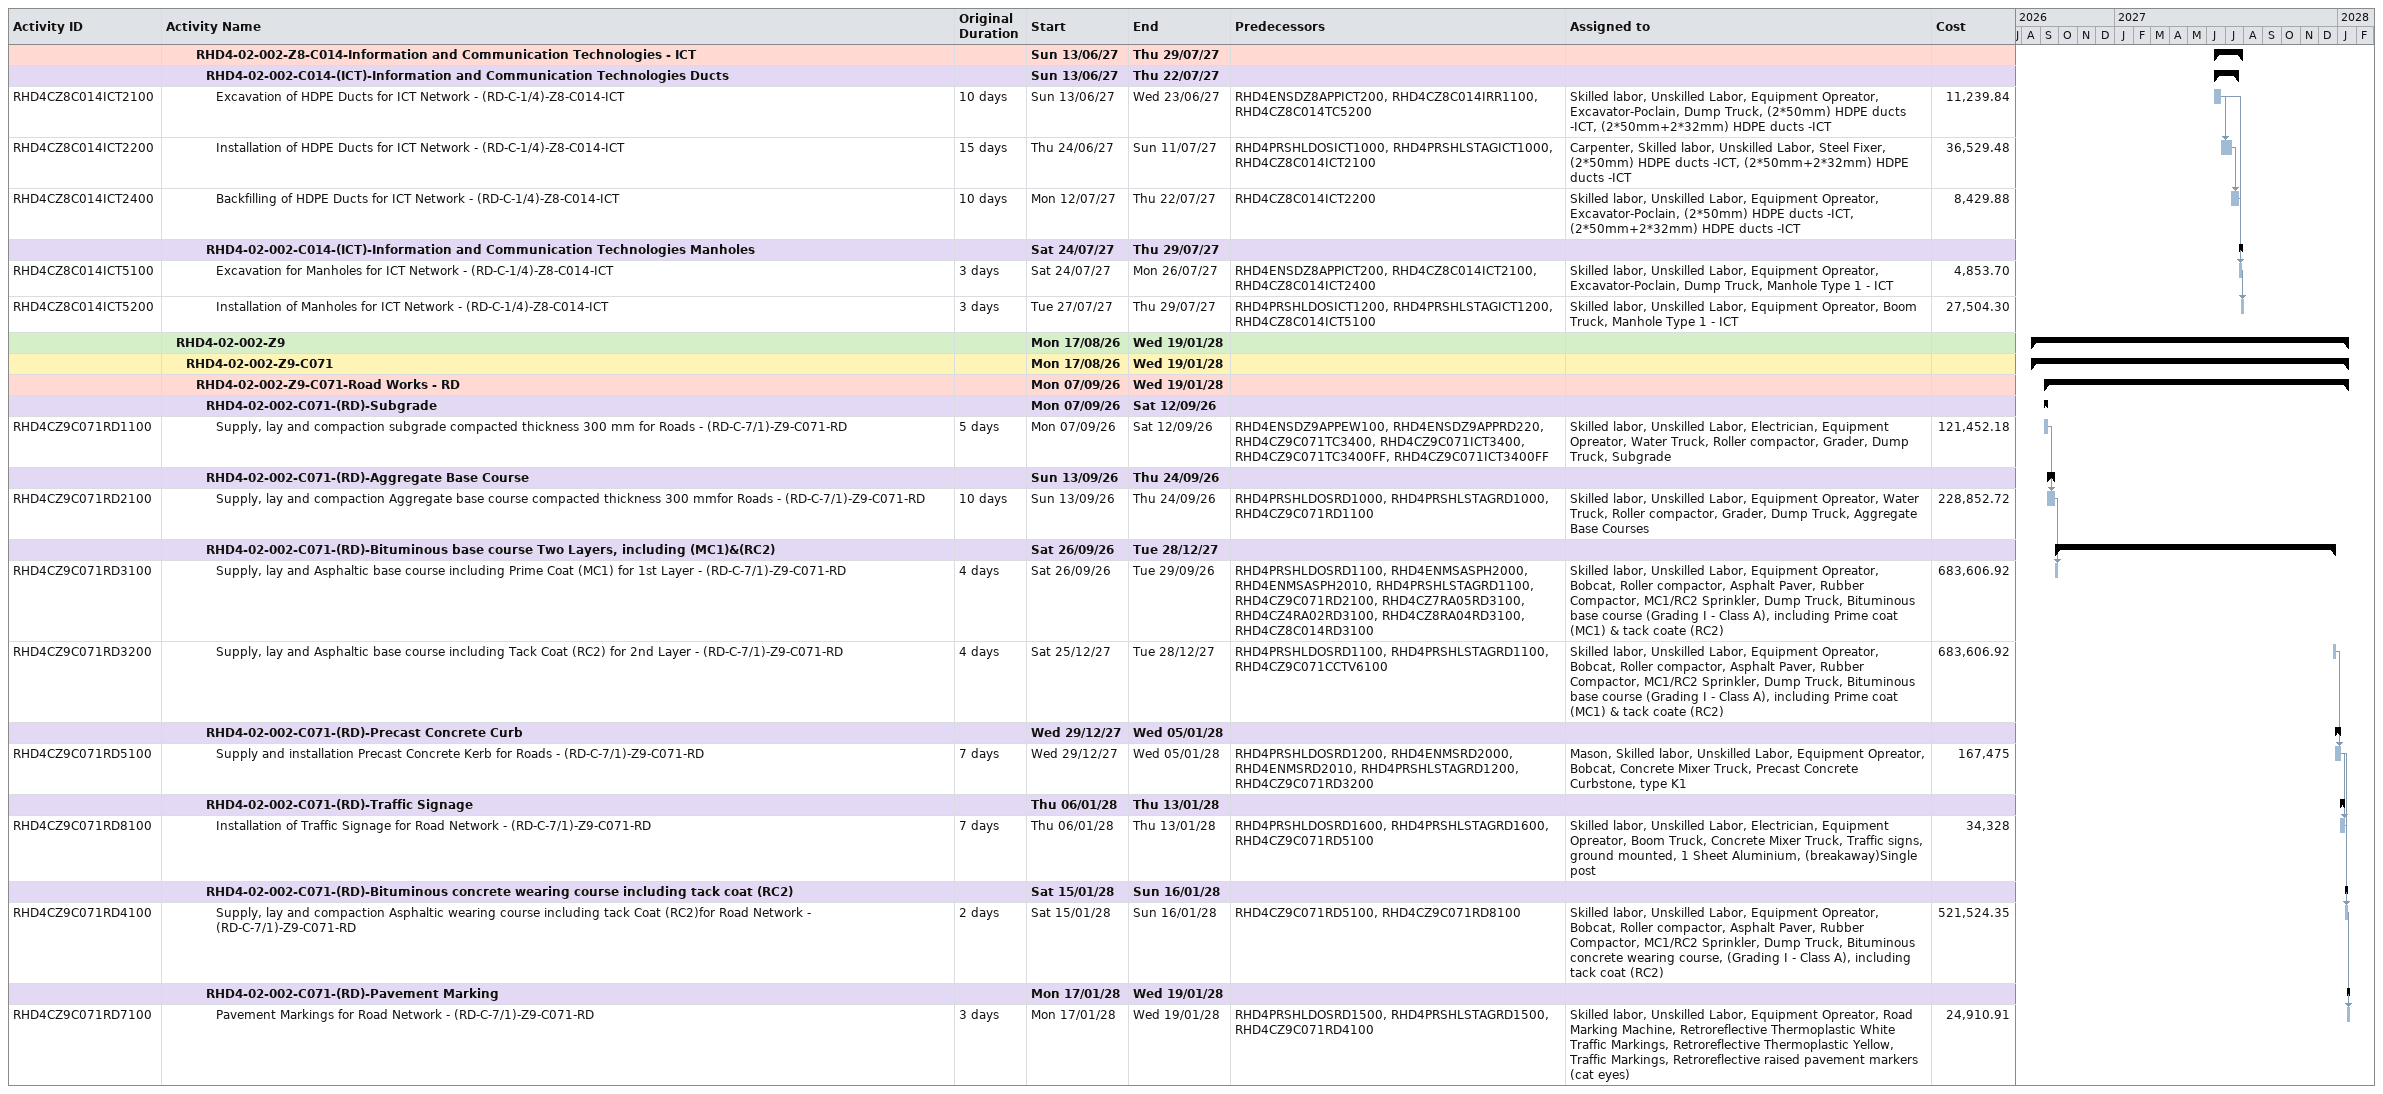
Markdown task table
| ID | Level | Task | Original duration | Start | Finish | Predecessors | Resources | Cost |
|---|---|---|---|---|---|---|---|---|
|  | 4 | **RHD4-02-002-Z8-C014-Information and Communication Technologies - ICT** |  | 2027-06-13 | 2027-07-29 |  |  |  |
|  | 5 | **RHD4-02-002-C014-(ICT)-Information and Communication Technologies Ducts** |  | 2027-06-13 | 2027-07-22 |  |  |  |
| RHD4CZ8C014ICT2100 | 6 | Excavation of HDPE Ducts for ICT Network - (RD-C-1/4)-Z8-C014-ICT | 10d | 2027-06-13 | 2027-06-23 | RHD4ENSDZ8APPICT200, RHD4CZ8C014IRR1100, RHD4CZ8C014TC5200 | Skilled labor, Unskilled Labor, Equipment Opreator, Excavator-Poclain, Dump Truck, (2*50mm) HDPE ducts -ICT, (2*50mm+2*32mm) HDPE ducts -ICT | 11239.84 |
| RHD4CZ8C014ICT2200 | 6 | Installation of HDPE Ducts for ICT Network - (RD-C-1/4)-Z8-C014-ICT | 15d | 2027-06-24 | 2027-07-11 | RHD4PRSHLDOSICT1000, RHD4PRSHLSTAGICT1000, RHD4CZ8C014ICT2100 | Carpenter, Skilled labor, Unskilled Labor, Steel Fixer, (2*50mm) HDPE ducts -ICT, (2*50mm+2*32mm) HDPE ducts -ICT | 36529.48 |
| RHD4CZ8C014ICT2400 | 6 | Backfilling of HDPE Ducts for ICT Network - (RD-C-1/4)-Z8-C014-ICT | 10d | 2027-07-12 | 2027-07-22 | RHD4CZ8C014ICT2200 | Skilled labor, Unskilled Labor, Equipment Opreator, Excavator-Poclain, (2*50mm) HDPE ducts -ICT, (2*50mm+2*32mm) HDPE ducts -ICT | 8429.88 |
|  | 5 | **RHD4-02-002-C014-(ICT)-Information and Communication Technologies Manholes** |  | 2027-07-24 | 2027-07-29 |  |  |  |
| RHD4CZ8C014ICT5100 | 6 | Excavation for Manholes for ICT Network - (RD-C-1/4)-Z8-C014-ICT | 3d | 2027-07-24 | 2027-07-26 | RHD4ENSDZ8APPICT200, RHD4CZ8C014ICT2100, RHD4CZ8C014ICT2400 | Skilled labor, Unskilled Labor, Equipment Opreator, Excavator-Poclain, Dump Truck, Manhole Type 1 - ICT | 4853.70 |
| RHD4CZ8C014ICT5200 | 6 | Installation of Manholes for ICT Network - (RD-C-1/4)-Z8-C014-ICT | 3d | 2027-07-27 | 2027-07-29 | RHD4PRSHLDOSICT1200, RHD4PRSHLSTAGICT1200, RHD4CZ8C014ICT5100 | Skilled labor, Unskilled Labor, Equipment Opreator, Boom Truck, Manhole Type 1 - ICT | 27504.30 |
|  | 2 | **RHD4-02-002-Z9** |  | 2026-08-17 | 2028-01-19 |  |  |  |
|  | 3 | **RHD4-02-002-Z9-C071** |  | 2026-08-17 | 2028-01-19 |  |  |  |
|  | 4 | **RHD4-02-002-Z9-C071-Road Works - RD** |  | 2026-09-07 | 2028-01-19 |  |  |  |
|  | 5 | **RHD4-02-002-C071-(RD)-Subgrade** |  | 2026-09-07 | 2026-09-12 |  |  |  |
| RHD4CZ9C071RD1100 | 6 | Supply, lay and compaction subgrade compacted thickness 300 mm for Roads - (RD-C-7/1)-Z9-C071-RD | 5d | 2026-09-07 | 2026-09-12 | RHD4ENSDZ9APPEW100, RHD4ENSDZ9APPRD220, RHD4CZ9C071TC3400, RHD4CZ9C071ICT3400, RHD4CZ9C071TC3400FF, RHD4CZ9C071ICT3400FF | Skilled labor, Unskilled Labor, Electrician, Equipment Opreator, Water Truck, Roller compactor, Grader, Dump Truck, Subgrade | 121452.18 |
|  | 5 | **RHD4-02-002-C071-(RD)-Aggregate Base Course** |  | 2026-09-13 | 2026-09-24 |  |  |  |
| RHD4CZ9C071RD2100 | 6 | Supply, lay and compaction Aggregate base course compacted thickness 300 mmfor Roads - (RD-C-7/1)-Z9-C071-RD | 10d | 2026-09-13 | 2026-09-24 | RHD4PRSHLDOSRD1000, RHD4PRSHLSTAGRD1000, RHD4CZ9C071RD1100 | Skilled labor, Unskilled Labor, Equipment Opreator, Water Truck, Roller compactor, Grader, Dump Truck, Aggregate Base Courses | 228852.72 |
|  | 5 | **RHD4-02-002-C071-(RD)-Bituminous base course Two Layers, including (MC1)&(RC2)** |  | 2026-09-26 | 2027-12-28 |  |  |  |
| RHD4CZ9C071RD3100 | 6 | Supply, lay and Asphaltic base course including Prime Coat (MC1) for 1st Layer - (RD-C-7/1)-Z9-C071-RD | 4d | 2026-09-26 | 2026-09-29 | RHD4PRSHLDOSRD1100, RHD4ENMSASPH2000, RHD4ENMSASPH2010, RHD4PRSHLSTAGRD1100, RHD4CZ9C071RD2100, RHD4CZ7RA05RD3100, RHD4CZ4RA02RD3100, RHD4CZ8RA04RD3100, RHD4CZ8C014RD3100 | Skilled labor, Unskilled Labor, Equipment Opreator, Bobcat, Roller compactor, Asphalt Paver, Rubber Compactor, MC1/RC2 Sprinkler, Dump Truck, Bituminous base course (Grading I - Class A), including Prime coat (MC1) & tack coate (RC2) | 683606.92 |
| RHD4CZ9C071RD3200 | 6 | Supply, lay and Asphaltic base course including Tack Coat (RC2) for 2nd Layer - (RD-C-7/1)-Z9-C071-RD | 4d | 2027-12-25 | 2027-12-28 | RHD4PRSHLDOSRD1100, RHD4PRSHLSTAGRD1100, RHD4CZ9C071CCTV6100 | Skilled labor, Unskilled Labor, Equipment Opreator, Bobcat, Roller compactor, Asphalt Paver, Rubber Compactor, MC1/RC2 Sprinkler, Dump Truck, Bituminous base course (Grading I - Class A), including Prime coat (MC1) & tack coate (RC2) | 683606.92 |
|  | 5 | **RHD4-02-002-C071-(RD)-Precast Concrete Curb** |  | 2027-12-29 | 2028-01-05 |  |  |  |
| RHD4CZ9C071RD5100 | 6 | Supply and installation Precast Concrete Kerb for Roads - (RD-C-7/1)-Z9-C071-RD | 7d | 2027-12-29 | 2028-01-05 | RHD4PRSHLDOSRD1200, RHD4ENMSRD2000, RHD4ENMSRD2010, RHD4PRSHLSTAGRD1200, RHD4CZ9C071RD3200 | Mason, Skilled labor, Unskilled Labor, Equipment Opreator, Bobcat, Concrete Mixer Truck, Precast Concrete Curbstone, type K1 | 167475 |
|  | 5 | **RHD4-02-002-C071-(RD)-Traffic Signage** |  | 2028-01-06 | 2028-01-13 |  |  |  |
| RHD4CZ9C071RD8100 | 6 | Installation of Traffic Signage for Road Network - (RD-C-7/1)-Z9-C071-RD | 7d | 2028-01-06 | 2028-01-13 | RHD4PRSHLDOSRD1600, RHD4PRSHLSTAGRD1600, RHD4CZ9C071RD5100 | Skilled labor, Unskilled Labor, Electrician, Equipment Opreator, Boom Truck, Concrete Mixer Truck, Traffic signs, ground mounted, 1 Sheet Aluminium, (breakaway)Single post | 34328 |
|  | 5 | **RHD4-02-002-C071-(RD)-Bituminous concrete wearing course including tack coat (RC2)** |  | 2028-01-15 | 2028-01-16 |  |  |  |
| RHD4CZ9C071RD4100 | 6 | Supply, lay and compaction Asphaltic wearing course including tack Coat (RC2)for Road Network - (RD-C-7/1)-Z9-C071-RD | 2d | 2028-01-15 | 2028-01-16 | RHD4CZ9C071RD5100, RHD4CZ9C071RD8100 | Skilled labor, Unskilled Labor, Equipment Opreator, Bobcat, Roller compactor, Asphalt Paver, Rubber Compactor, MC1/RC2 Sprinkler, Dump Truck, Bituminous concrete wearing course, (Grading I - Class A), including tack coat (RC2) | 521524.35 |
|  | 5 | **RHD4-02-002-C071-(RD)-Pavement Marking** |  | 2028-01-17 | 2028-01-19 |  |  |  |
| RHD4CZ9C071RD7100 | 6 | Pavement Markings for Road Network - (RD-C-7/1)-Z9-C071-RD | 3d | 2028-01-17 | 2028-01-19 | RHD4PRSHLDOSRD1500, RHD4PRSHLSTAGRD1500, RHD4CZ9C071RD4100 | Skilled labor, Unskilled Labor, Equipment Opreator, Road Marking Machine, Retroreflective Thermoplastic White Traffic Markings, Retroreflective Thermoplastic Yellow, Traffic Markings, Retroreflective raised pavement markers (cat eyes) | 24910.91 |
